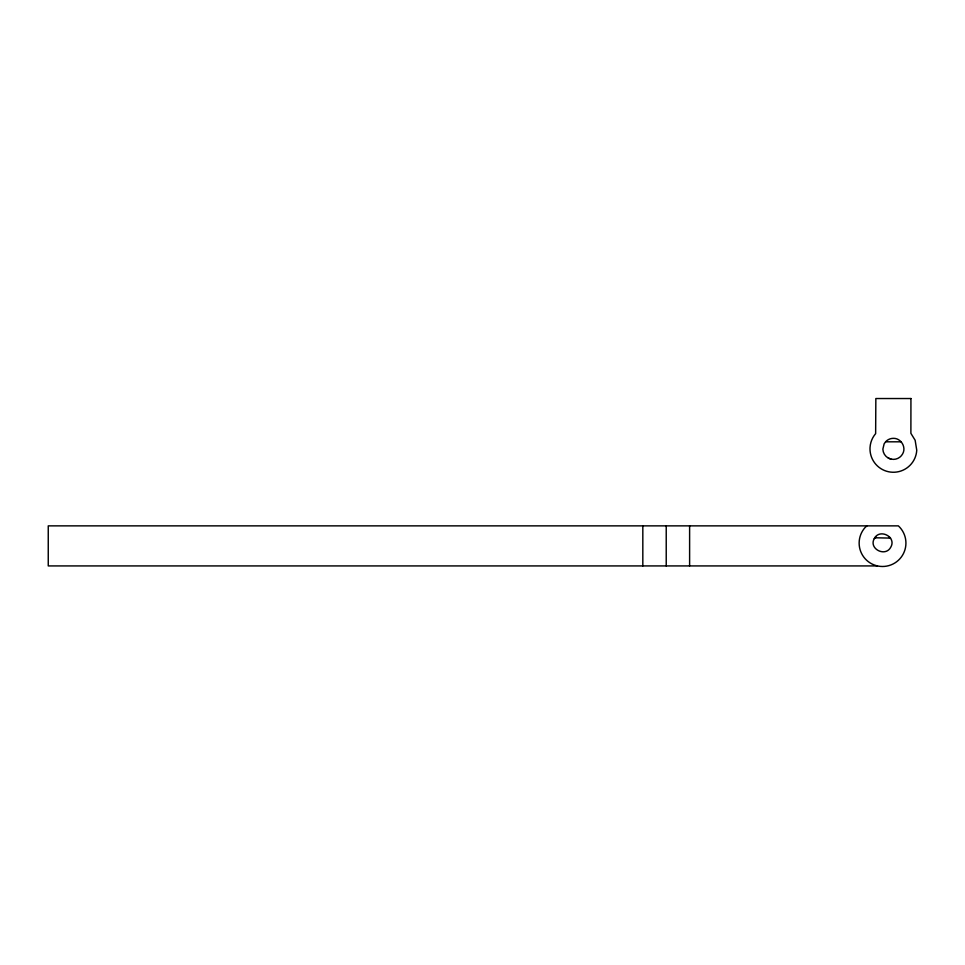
<?xml version="1.0" encoding="UTF-8"?>
<svg xmlns="http://www.w3.org/2000/svg" width="965" height="965" viewBox="0 0 965 965"><rect width="100%" height="100%" fill="white"/><g stroke="black" fill="none" stroke-linecap="round" stroke-linejoin="round"><path stroke-width="1.45" d="M874.326 538.506C868.343 548.783 885.484 557.493 890.779 547.167C896.811 536.914 879.598 528.169 874.326 538.506L875.629 537.782L890.538 538.108M866.98 525.865L865.303 527.276A23.389 23.389 0 0 0 866.715 560.327A23.389 23.389 0 0 0 899.766 558.916A23.389 23.389 0 0 0 898.355 525.865L48.25 525.865L48.25 565.924L877.45 565.924M885.617 441.813L901.117 441.813M890.924 459.087L893.662 459.376A10.531 10.531 0 0 0 902.637 453.888C906.569 447.169 900.9 437.905 893.132 438.339A10.531 10.531 0 0 0 885.761 441.608L884.145 443.828L882.866 449.123A10.531 10.531 0 0 0 890.924 459.087L888.367 458.11M889.428 536.769L889.428 537.782M875.629 536.769L875.629 537.782M689.613 525.865L689.613 565.924M666.224 525.865L666.224 565.924M642.823 525.865L642.823 565.924M910.936 398.533L910.888 433.333L915.146 440.269L916.75 450.197A23.389 23.389 0 0 1 892.722 472.247A23.389 23.389 0 0 1 869.996 448.87L870.044 447.398A23.389 23.389 0 0 1 875.641 433.635L875.846 398.533L910.936 398.533"/></g></svg>
